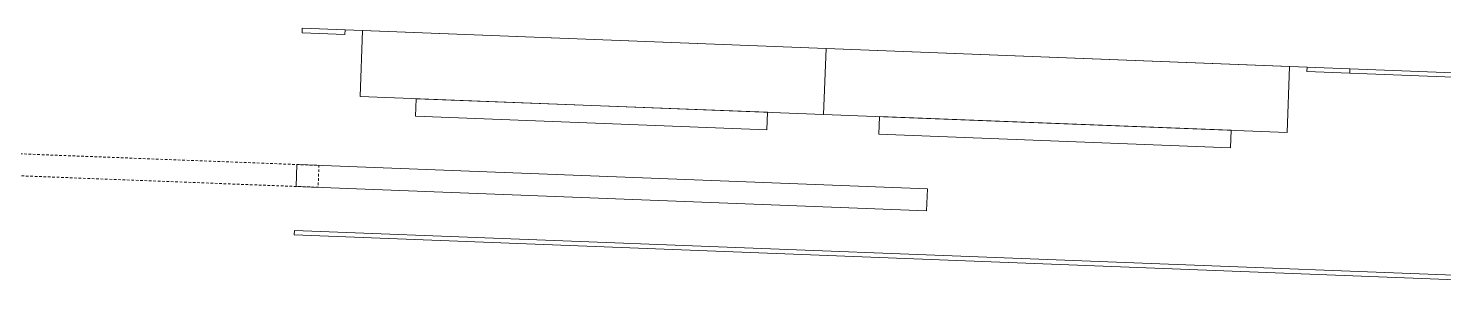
# Model space of a CAD drawing. Header units: millimetres. Extents: x 37982 to 83307, y -4479 to 56252.
# Drawn here: x 78469 to 81689, y 49125 to 49733 of the extents above; entities that cross this region are included whole.
import ezdxf

# ---------------------------------------------------------------- set-up
doc = ezdxf.new("R2010")
doc.units = ezdxf.units.MM
doc.header["$MEASUREMENT"] = 0
doc.linetypes.add('DGN Style 2', pattern=[10, 6, -4])
for name, color, linetype, lineweight in [('DOOR', 40, 'Continuous', 0), ('EQPM-FIXD', 62, 'Continuous', 13), ('PRTN-FULL', 6, 'Continuous', 30), ('WALL-LNIG', 1, 'Continuous', 0)]:
    doc.layers.add(name, color=color, linetype=linetype, lineweight=lineweight)

# ---------------------------------------------------------------- blocks, each defined once
blk = doc.blocks.new('*U61')
at = {"color": 0, "linetype": 'ByBlock', "lineweight": -2, "flags": 128}
for points in [[(-524.2, 112.8), (530, 72.1), (524.2, -77.8), (-530, -37.1), (-524.2, 112.8)], [(-402.6, -42), (396.8, -72.9), (395.3, -112.8), (-404.1, -81.9), (-402.6, -42)]]:
    blk.add_lwpolyline(points, close=True, dxfattribs=at)
blk = doc.blocks.new('*U62')
at = {"color": 0, "linetype": 'ByBlock', "lineweight": -2, "flags": 128}
for points in [[(-524.2, 112.8), (530, 72.1), (524.2, -77.8), (-530, -37.1), (-524.2, 112.8)], [(-402.6, -42), (396.8, -72.9), (395.3, -112.8), (-404.1, -81.9), (-402.6, -42)]]:
    blk.add_lwpolyline(points, close=True, dxfattribs=at)

msp = doc.modelspace()

# ---------------------------------------------------------------- linework, layer by layer
at = {"layer": 'DOOR', "color": 251, "linetype": 'DGN Style 2', "flags": 128}
msp.add_lwpolyline([(77694.6, 49426.7), (79128.6, 49371.3), (79130.5, 49421.2), (77696.6, 49476.6), (77694.6, 49426.7)], close=True, dxfattribs=at)
at = {"layer": 'DOOR', "flags": 128}
msp.add_lwpolyline([(79078.6, 49373.2), (80512.5, 49317.8), (80514.5, 49367.7), (79080.5, 49423.2), (79078.6, 49373.2)], close=True, dxfattribs=at)

# ---------------------------------------------------------------- next in the draw order: wipeouts: each hides what was drawn before it
msp.add_wipeout([(79074.4, 49263.3), (82656.4, 49124.8), (82674.5, 49594.5), (81378.1, 49644.6), (81369.6, 49424.8), (79181.3, 49509.3), (79189.8, 49729.2), (79092.5, 49732.9), (79080.9, 49433.2), (80574.8, 49375.4), (80572.1, 49305.5), (79078.2, 49363.2)]).dxf.layer = 'PRTN-FULL'

# ---------------------------------------------------------------- next in the draw order: linework, layer by layer
at = {"layer": 'PRTN-FULL', "lineweight": 13}
msp.add_line((79189.8, 49729.2), (81378.1, 49644.6), dxfattribs=at)
at = {"layer": 'WALL-LNIG', "flags": 128}
for points in [[(79092.5, 49732.9), (79189.8, 49729.2), (79189.4, 49719.2), (79092.1, 49722.9), (79092.5, 49732.9)], [(81378.1, 49644.4), (81475.4, 49640.7), (81475, 49630.7), (81377.7, 49634.4), (81378.1, 49644.4)], [(81475.4, 49640.8), (82674.5, 49594.5), (82674.2, 49584.5), (81475, 49630.8), (81475.4, 49640.8)], [(79074.7, 49273.3), (82656.8, 49134.8), (82656.4, 49124.8), (79074.4, 49263.3), (79074.7, 49273.3)]]:
    msp.add_lwpolyline(points, close=True, dxfattribs=at)

# ---------------------------------------------------------------- next in the draw order: block references
at = {"layer": 'EQPM-FIXD', "linetype": 'Continuous', "lineweight": 0}
for name, p in [('*U62', (79754, 49614.8)), ('*U61', (80808.2, 49574))]:
    msp.add_blockref(name, p, dxfattribs=at)

doc.saveas('drawing.dxf')
